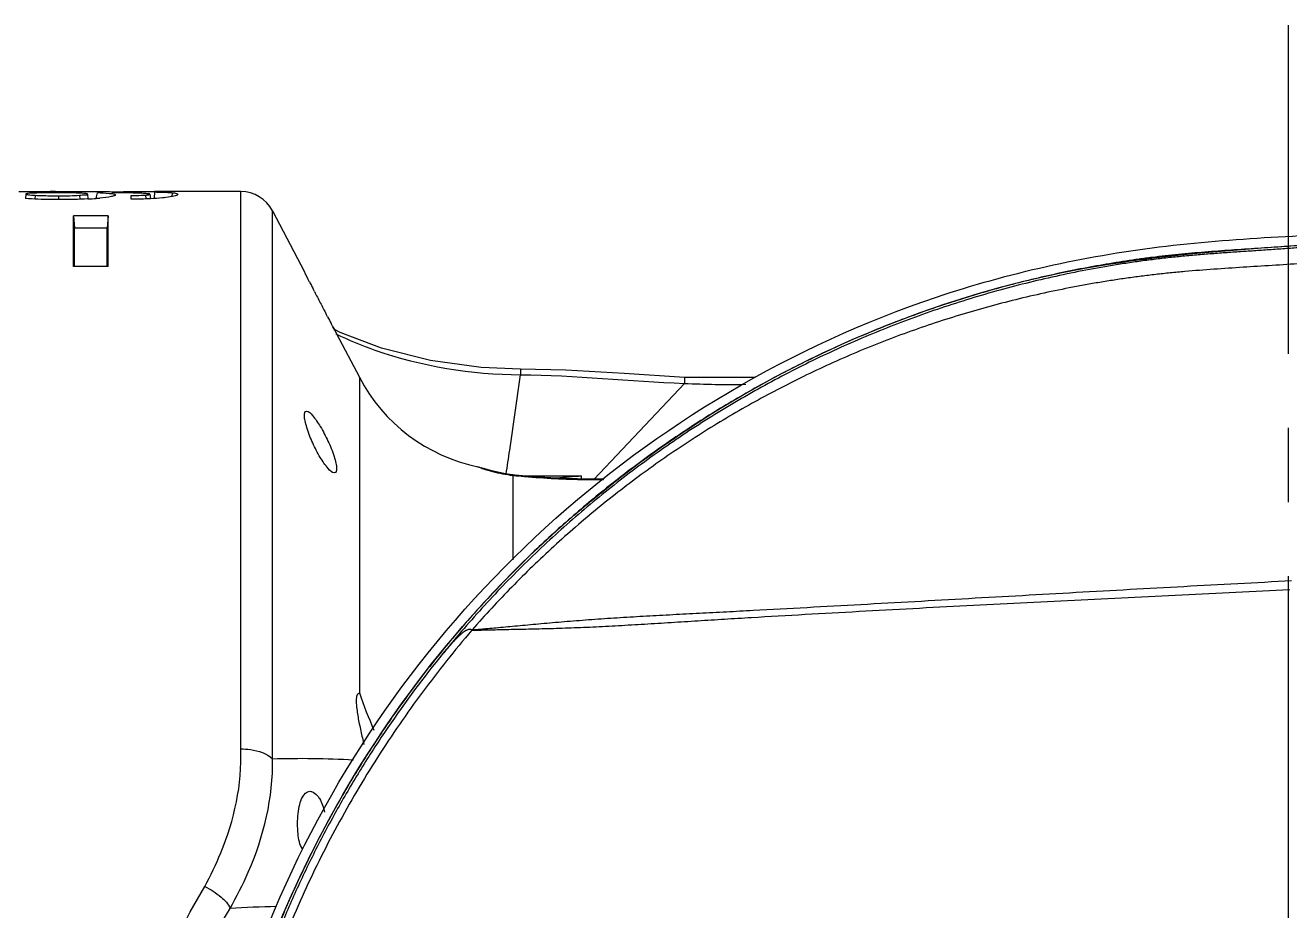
# Model space of a CAD drawing. Header units: millimetres. Extents: x 4086 to 8300, y 123 to 1549.
# Drawn here: x 6880.49 to 6906.06, y 1241.54 to 1259.44 of the extents above; entities that cross this region are included whole.
import ezdxf

# ---------------------------------------------------------------- set-up
doc = ezdxf.new("R2010")
doc.units = ezdxf.units.MM
doc.linetypes.add('CENTER', pattern=[0.6, 0.375, -0.075, 0.075, -0.075])
doc.layers.add('中心线', color=7, linetype='Continuous')
doc.layers.add('外形图', color=7, linetype='Continuous')

msp = doc.modelspace()

# ---------------------------------------------------------------- linework, layer by layer
at = {"layer": '中心线', "linetype": 'CENTER', "ltscale": 20}
msp.add_line((6906.0354, 1204.8045), (6906.0354, 1259.4448), dxfattribs=at)
at = {"layer": '外形图'}
for p, q in [((6880.5001, 1256.0329), (6880.492, 1255.9407)), ((6880.6879, 1256.0088), (6880.684, 1255.9311)), ((6881.0977, 1256.0814), (6881.1286, 1256.0814)), ((6881.1286, 1256.0814), (6881.5676, 1256.0818)), ((6881.1582, 1255.9977), (6881.1582, 1255.9203)), ((6881.1582, 1255.9977), (6881.182, 1255.9977)), ((6881.5676, 1256.0818), (6881.5676, 1256.0522)), ((6881.5676, 1256.0818), (6881.7481, 1256.0817)), ((6881.5871, 1256.008), (6881.5914, 1255.9277)), ((6881.748, 1256.0316), (6881.7565, 1255.9341)), ((6881.7481, 1256.0817), (6881.8872, 1256.0817)), ((6881.8872, 1256.0817), (6882.1909, 1256.0813)), ((6881.9969, 1256.0599), (6881.9527, 1256.06)), ((6882.1909, 1256.0813), (6882.4767, 1256.0806)), ((6882.4767, 1256.0806), (6882.4762, 1256.0571)), ((6882.6303, 1255.928), (6882.6303, 1256.0022)), ((6882.9228, 1256.0113), (6882.9271, 1255.9347)), ((6883.0105, 1256.0296), (6883.0184, 1255.9393)), ((6883.1051, 1256.075), (6883.0985, 1255.9495)), ((6884.8469, 1256.0832), (6883.1051, 1256.0832)), ((6883.4605, 1256.0605), (6883.4543, 1255.981)), ((6884.8469, 1244.8155), (6884.8469, 1256.0832)), ((6885.4883, 1244.615), (6885.4883, 1255.6944)), ((6885.4883, 1255.6944), (6886.1333, 1254.4582)), ((6881.4654, 1254.5672), (6881.4654, 1255.5911)), ((6882.1654, 1255.5911), (6881.4654, 1255.5911)), ((6881.4654, 1255.5911), (6881.4873, 1255.3419)), ((6882.1654, 1255.5911), (6882.1436, 1255.3419)), ((6882.1654, 1254.5672), (6882.1654, 1255.5911)), ((6881.4873, 1254.5672), (6881.4873, 1255.3419)), ((6882.1436, 1255.3419), (6881.4873, 1255.3419)), ((6882.1436, 1254.5672), (6882.1436, 1255.3419)), ((6882.1654, 1254.5672), (6881.4654, 1254.5672)), ((6886.1333, 1254.4581), (6886.1446, 1254.4359)), ((6886.1705, 1254.3847), (6886.1439, 1254.4372)), ((6886.1446, 1254.4359), (6886.1698, 1254.3862)), ((6886.1698, 1254.3862), (6886.2037, 1254.3197)), ((6886.2035, 1254.3201), (6886.1705, 1254.3847)), ((6886.2387, 1254.251), (6886.2035, 1254.3201)), ((6886.3371, 1254.0596), (6886.3087, 1254.1147)), ((6886.6012, 1253.5537), (6886.5736, 1253.6061)), ((6886.7109, 1253.3473), (6886.6754, 1253.4138)), ((6886.7472, 1253.2794), (6886.7109, 1253.3473)), ((6886.7111, 1253.347), (6886.7464, 1253.2808)), ((6886.8534, 1253.2352), (6886.7389, 1253.295)), ((6886.7464, 1253.2808), (6886.7742, 1253.2292)), ((6886.7735, 1253.2305), (6886.7472, 1253.2794)), ((6886.782, 1253.2145), (6886.7735, 1253.2305)), ((6886.7742, 1253.2292), (6886.7815, 1253.2154)), ((6886.7815, 1253.2154), (6886.7854, 1253.2082)), ((6886.7854, 1253.2082), (6886.782, 1253.2145)), ((6886.7854, 1253.2082), (6887.2444, 1252.3284)), ((6887.2444, 1252.3284), (6887.2444, 1245.9447)), ((6893.8215, 1252.3265), (6893.8172, 1252.2051)), ((6895.2577, 1252.3235), (6893.8215, 1252.3265)), ((6891.9923, 1250.2659), (6893.8172, 1252.2051)), ((6889.6415, 1250.5193), (6889.709, 1250.5004)), ((6889.6642, 1250.5109), (6889.6415, 1250.5193)), ((6889.7563, 1250.4844), (6889.709, 1250.5004)), ((6889.709, 1250.5004), (6889.7129, 1250.499)), ((6889.7129, 1250.499), (6889.7854, 1250.4656)), ((6889.9221, 1250.4344), (6889.7514, 1250.486)), ((6890.1941, 1250.3741), (6889.9221, 1250.4344)), ((6890.3973, 1250.3465), (6890.1941, 1250.3741)), ((6890.3475, 1250.3461), (6890.3965, 1250.3466)), ((6890.3475, 1250.3461), (6890.3475, 1248.6407)), ((6890.7634, 1250.3143), (6890.3965, 1250.3466)), ((6890.3965, 1250.3466), (6890.3973, 1250.3465)), ((6890.5102, 1250.3303), (6890.485, 1250.3327)), ((6890.5486, 1250.3332), (6891.7354, 1250.3332)), ((6891.7354, 1250.2708), (6891.7354, 1250.3332)), ((6892.1866, 1250.2687), (6891.9746, 1250.2654))]:
    msp.add_line(p, q, dxfattribs=at)
for points in [[(6890.5016, 1252.4938), (6889.7092, 1252.5283), (6888.6797, 1252.6687), (6887.6951, 1252.9171), (6886.8534, 1253.2352)], [(6893.8215, 1252.3267), (6892.5968, 1252.4081), (6891.4176, 1252.4746), (6890.5016, 1252.4938)], [(6890.3485, 1250.3532), (6890.1859, 1250.3755), (6890.059, 1250.404)], [(6891.9746, 1250.2654), (6891.3435, 1250.2798), (6890.7634, 1250.3143)], [(6892.1868, 1250.2688), (6891.9608, 1250.2654), (6891.7341, 1250.2708)]]:
    msp.add_lwpolyline(points, dxfattribs=at)
for centre, radius, start, end in [((6880.7329, 1235.6066), 20.4728, 90.67069, 91.05572), ((6880.9157, 1220.0941), 35.9864, 90.37642, 90.67264), ((6881.2031, 1176.1917), 79.8898, 90.075622, 90.375688), ((6881.1534, 1267.5936), 11.5959, 269.1477, 270.02333), ((6881.1663, 1266.6912), 10.6935, 270.08438, 270.83119), ((6881.4011, 1262.6382), 6.7136, 273.04053, 274.47327), ((6873.5489, 1258.3866), 8.7199, 343.74358, 344.52519), ((6881.4953, 1261.402), 5.4739, 274.49994, 275.25476), ((6881.6932, 1247.9009), 8.1632, 87.79741, 88.17828), ((6882.2251, 1176.7399), 79.3412, 89.632928, 89.81828), ((6882.4765, 1215.6474), 40.4329, 89.36498, 89.63601), ((6882.7095, 1236.141), 19.9379, 88.86303, 89.38187), ((6884.8469, 1255.3598), 0.7234, 27.55281, 90), ((6940.0912, 1281.7938), 60.4872, 207.087428, 207.232621), ((6938.4683, 1280.9579), 58.6616, 207.292577, 207.541648), ((6937.1289, 1280.2599), 57.1512, 207.54202, 207.79914), ((6935.9159, 1279.6206), 55.7801, 207.86014, 208.02281), ((6890.3475, 1253.9474), 3.5, 207.55281, 258.3631), ((6890.7708, 1253.5263), 3.212, 249.84915, 251.51534), ((6890.7292, 1253.3999), 3.0789, 251.50279, 255.09808), ((6890.6818, 1253.2067), 2.8801, 255.02146, 263.3345), ((6892.0541, 1267.106), 16.8465, 264.18561, 264.33739), ((6892.0642, 1267.2074), 16.9485, 264.33747, 264.65355), ((6892.0392, 1266.8919), 16.632, 264.72517, 268.94514), ((6890.5198, 1248.7021), 1.6311, 88.42894, 89.99847), ((6892.0353, 1266.7918), 16.5319, 268.95233, 270.49955), ((6885.9498, 1221.4977), 20.1337, 91.08708, 93.76047)]:
    msp.add_arc(centre, radius, start, end, dxfattribs=at)
for points, knots in [([(6881.1825, 1255.9203), (6881.1215, 1255.9203), (6880.8904, 1255.9216), (6880.6592, 1255.9291), (6880.4894, 1255.9403)], [0, 0, 0, 0, 0.2639154, 1, 1, 1, 1]), ([(6880.68, 1256.0527), (6880.6352, 1256.0511), (6880.5728, 1256.0493), (6880.5219, 1256.0412), (6880.5001, 1256.0371), (6880.5001, 1256.0329)], [0, 0, 0, 0, 0.7388468, 0.9299676, 1, 1, 1, 1]), ([(6880.5001, 1256.0329), (6880.5001, 1256.0278), (6880.5259, 1256.0245), (6880.578, 1256.0138), (6880.6427, 1256.0114), (6880.6879, 1256.0088)], [0, 0, 0, 0, 0.0796234, 0.2861868, 1, 1, 1, 1]), ([(6881.1289, 1256.0591), (6881.089, 1256.0591), (6880.9393, 1256.0587), (6880.7897, 1256.0568), (6880.68, 1256.0527)], [0, 0, 0, 0, 0.2668188, 1, 1, 1, 1]), ([(6881.578, 1256.0522), (6881.5445, 1256.0537), (6881.3949, 1256.0583), (6881.2451, 1256.0591), (6881.1289, 1256.0591)], [0, 0, 0, 0, 0.2236546, 1, 1, 1, 1]), ([(6881.3214, 1255.9988), (6881.3453, 1255.9992), (6881.4339, 1256.0009), (6881.5225, 1256.004), (6881.5871, 1256.008)], [0, 0, 0, 0, 0.2692764, 1, 1, 1, 1]), ([(6881.748, 1256.0316), (6881.748, 1256.036), (6881.7261, 1256.0402), (6881.6778, 1256.0483), (6881.6195, 1256.0504), (6881.578, 1256.0522)], [0, 0, 0, 0, 0.0773444, 0.2768128, 1, 1, 1, 1]), ([(6881.5871, 1256.008), (6881.6276, 1256.0106), (6881.664, 1256.0226), (6881.748, 1256.0177), (6881.748, 1256.0316)], [0, 0, 0, 0, 0.744554, 1, 1, 1, 1]), ([(6882.311, 1256.0155), (6882.311, 1256.0074), (6882.278, 1255.9922), (6882.1826, 1255.9703), (6882.0763, 1255.9584), (6881.9966, 1255.9511)], [0, 0, 0, 0, 0.0748125, 0.2610926, 1, 1, 1, 1]), ([(6882.007, 1256.0581), (6882.0845, 1256.0551), (6882.187, 1256.0487), (6882.28, 1256.0365), (6882.311, 1256.0228), (6882.311, 1256.0155)], [0, 0, 0, 0, 0.7480668, 0.9293425, 1, 1, 1, 1]), ([(6882.7327, 1256.0523), (6882.6936, 1256.0534), (6882.5303, 1256.0571), (6882.3669, 1256.0585), (6882.2426, 1256.0592)], [0, 0, 0, 0, 0.2390985, 1, 1, 1, 1]), ([(6883.022, 1255.9384), (6882.9258, 1255.9338), (6882.7952, 1255.93), (6882.6646, 1255.9283), (6882.6303, 1255.928)], [0, 0, 0, 0, 0.737186, 1, 1, 1, 1]), ([(6883.0105, 1256.0296), (6883.0105, 1256.0415), (6882.9413, 1256.0353), (6882.9117, 1256.0451), (6882.8795, 1256.0468)], [0, 0, 0, 0, 0.2698595, 1, 1, 1, 1]), ([(6882.9228, 1256.0113), (6882.9456, 1256.0128), (6882.9677, 1256.0161), (6883.0105, 1256.0222), (6883.0105, 1256.0296)], [0, 0, 0, 0, 0.7559377, 1, 1, 1, 1]), ([(6883.3298, 1255.9623), (6883.3075, 1255.9597), (6883.2051, 1255.9489), (6883.1024, 1255.9423), (6883.022, 1255.9384)], [0, 0, 0, 0, 0.2182249, 1, 1, 1, 1]), ([(6883.1051, 1256.075), (6883.1308, 1256.0745), (6883.2196, 1256.0724), (6883.3084, 1256.0697), (6883.3714, 1256.0664)], [0, 0, 0, 0, 0.2891359, 1, 1, 1, 1]), ([(6883.5736, 1256.0271), (6883.5736, 1256.0074), (6883.4582, 1255.9827), (6883.3947, 1255.97), (6883.3298, 1255.9623)], [0, 0, 0, 0, 0.2317176, 1, 1, 1, 1]), ([(6883.4605, 1256.0605), (6883.4905, 1256.0578), (6883.5246, 1256.0574), (6883.5736, 1256.0372), (6883.5736, 1256.0271)], [0, 0, 0, 0, 0.7492234, 1, 1, 1, 1]), ([(6927.4043, 1209.4104), (6924.7852, 1209.5458), (6919.5481, 1209.8335), (6913.0029, 1210.2179), (6907.7704, 1210.5848), (6903.8414, 1210.7784), (6899.9475, 1211.4616), (6895.0451, 1213.3645), (6889.6532, 1217.311), (6885.2691, 1224.0092), (6883.4926, 1231.8194), (6884.5613, 1239.758), (6888.3333, 1246.8293), (6894.3346, 1252.1177), (6900.5851, 1254.5519), (6905.8169, 1254.9847), (6909.7426, 1255.2135), (6913.6686, 1255.483), (6917.9613, 1255.7383), (6920.9463, 1255.9082), (6922.6223, 1256.0007)], [0.28146252, 0.28146252, 0.28146252, 0.28146252, 0.31273614, 0.34400979, 0.35964567, 0.37528804, 0.39090882, 0.40654015, 0.43767886, 0.46883558, 0.50000932, 0.531187, 0.56236151, 0.59353222, 0.62470786, 0.64034231, 0.65599699, 0.67162568, 0.68726241, 0.70727908, 0.70727908, 0.70727908, 0.70727908]), ([(6922.6224, 1256.001), (6921.9668, 1255.9649), (6920.5978, 1255.8884), (6918.5154, 1255.7687), (6916.3753, 1255.6421), (6914.5921, 1255.5336), (6913.1656, 1255.4449), (6912.0958, 1255.3775), (6911.0261, 1255.3091), (6909.9564, 1255.2397), (6908.8868, 1255.1694), (6907.9955, 1255.1102), (6907.2825, 1255.0623), (6906.7478, 1255.0261), (6906.3022, 1254.9954), (6905.9457, 1254.9707), (6905.6784, 1254.9523), (6905.411, 1254.9342), (6905.1436, 1254.9164), (6904.8763, 1254.8983), (6904.5199, 1254.873), (6904.0746, 1254.8376), (6903.6301, 1254.7939), (6903.2752, 1254.752), (6902.921, 1254.7053), (6902.4793, 1254.6384), (6901.9515, 1254.5454), (6901.2508, 1254.4049), (6900.3816, 1254.1975), (6899.352, 1253.8982), (6898.3381, 1253.5491), (6897.3423, 1253.1514), (6896.367, 1252.7058), (6895.4144, 1252.2133), (6894.4869, 1251.6753), (6893.5865, 1251.093), (6892.7154, 1250.4677), (6891.8757, 1249.8008), (6891.0693, 1249.094), (6890.2981, 1248.3489), (6889.5641, 1247.5673), (6888.8688, 1246.7509), (6888.214, 1245.9018), (6887.6009, 1245.022), (6887.0313, 1244.1135), (6886.5065, 1243.1784), (6886.0276, 1242.219), (6885.5959, 1241.2374), (6885.2127, 1240.2359), (6884.8788, 1239.2169), (6884.5945, 1238.183), (6884.2824, 1236.7881), (6884.0715, 1235.3721), (6883.964, 1233.9467), (6883.9261, 1232.5178), (6884.0106, 1230.7307), (6884.2677, 1228.9603), (6884.5745, 1227.5642), (6884.8549, 1226.5292), (6885.185, 1225.5089), (6885.5644, 1224.506), (6885.9924, 1223.5228), (6886.4677, 1222.5616), (6886.989, 1221.6245), (6887.5552, 1220.7139), (6888.1649, 1219.8318), (6888.8166, 1218.9803), (6889.5087, 1218.1613), (6890.2398, 1217.3769), (6891.0082, 1216.6289), (6891.8119, 1215.9191), (6892.6491, 1215.249), (6893.5178, 1214.6204), (6894.416, 1214.0347), (6895.3416, 1213.4932), (6896.2922, 1212.9972), (6897.2659, 1212.5479), (6898.2601, 1212.1464), (6899.2727, 1211.7936), (6900.3012, 1211.4903), (6901.3432, 1211.2376), (6902.3962, 1211.0354), (6903.2808, 1210.9086), (6903.9917, 1210.8362), (6904.4369, 1210.7997), (6904.7933, 1210.7739), (6905.0606, 1210.7556), (6905.328, 1210.7377), (6905.6845, 1210.7137), (6906.1301, 1210.6829), (6906.6648, 1210.646), (6907.1995, 1210.6097), (6907.9125, 1210.5618), (6908.8038, 1210.5025), (6909.8734, 1210.4321), (6910.9431, 1210.3626), (6912.0128, 1210.2942), (6913.0826, 1210.2267), (6914.509, 1210.1379), (6916.2923, 1210.0292), (6918.4323, 1209.9025), (6920.5726, 1209.7794), (6922.7131, 1209.6598), (6924.8538, 1209.5437), (6926.4176, 1209.4614), (6927.2678, 1209.4175), (6927.4043, 1209.4104)], [0.31313948, 0.31313948, 0.31313948, 0.31313948, 0.32031776, 0.32813038, 0.33594301, 0.34375564, 0.34766195, 0.35156827, 0.35547458, 0.3593809, 0.36328721, 0.36719352, 0.36914668, 0.37109984, 0.373053, 0.37402957, 0.37500615, 0.37598273, 0.37695931, 0.37793589, 0.37891247, 0.38086562, 0.38281876, 0.38379535, 0.38477194, 0.38672507, 0.38867821, 0.39063135, 0.39453735, 0.39844338, 0.40234947, 0.40625559, 0.41016175, 0.41406793, 0.41797412, 0.4218803, 0.42578647, 0.42969264, 0.43359882, 0.437505, 0.44141117, 0.44531735, 0.44922352, 0.4531297, 0.45703588, 0.46094205, 0.46484823, 0.4687544, 0.47266057, 0.47656675, 0.48047293, 0.48437911, 0.49218919, 0.49609537, 0.50000154, 0.50781156, 0.51562164, 0.51952782, 0.523434, 0.52734018, 0.53124635, 0.53515252, 0.5390587, 0.54296487, 0.54687105, 0.55077723, 0.5546834, 0.55858958, 0.56249575, 0.56640193, 0.5703081, 0.57421428, 0.57812046, 0.58202664, 0.58593281, 0.58983897, 0.59374512, 0.59765123, 0.60155729, 0.6054633, 0.60936929, 0.61327529, 0.61718125, 0.61913439, 0.62108754, 0.62206412, 0.6230407, 0.62401727, 0.62499385, 0.62694701, 0.62890017, 0.63085332, 0.63280648, 0.6367128, 0.64061911, 0.64452542, 0.64843174, 0.65233805, 0.65624437, 0.66405699, 0.67186962, 0.67968225, 0.68749488, 0.69530751, 0.70312013, 0.70461453, 0.70461453, 0.70461453, 0.70461453]), ([(6883.7509, 1232.8332), (6883.7509, 1235.8958), (6885.0511, 1242.0961), (6890.5606, 1249.7567), (6897.3679, 1253.7779), (6903.3811, 1255.1025), (6906.4437, 1255.1973), (6907.9603, 1255.2767)], [0, 0, 0, 0, 0.2501627, 0.5002704, 0.7502858, 0.875949, 1, 1, 1, 1]), ([(6906.2657, 1254.9477), (6906.1622, 1254.9405), (6905.9552, 1254.9262), (6905.6447, 1254.905), (6905.3341, 1254.8839), (6905.0236, 1254.863), (6904.7131, 1254.8415), (6904.4027, 1254.8184), (6904.0925, 1254.7928), (6903.7826, 1254.7637), (6903.4731, 1254.7304), (6903.1642, 1254.6922), (6902.8558, 1254.6494), (6902.4456, 1254.5863), (6901.9346, 1254.4965), (6901.3246, 1254.372), (6900.7183, 1254.2304), (6900.1163, 1254.0717), (6899.519, 1253.896), (6898.7297, 1253.6393), (6897.757, 1253.2767), (6896.6163, 1252.7766), (6895.5056, 1252.2128), (6894.4285, 1251.5874), (6893.3882, 1250.9023), (6892.3884, 1250.1595), (6891.4323, 1249.3612), (6890.5226, 1248.5104), (6889.6622, 1247.6098), (6889.1235, 1246.9777), (6888.8635, 1246.6543)], [0, 0, 0, 0, 0.0156256, 0.0312513, 0.046877, 0.0625027, 0.0781284, 0.0937542, 0.1093806, 0.1250069, 0.1406328, 0.1562591, 0.1718856, 0.1875119, 0.2187635, 0.2500151, 0.2812669, 0.3125187, 0.3437705, 0.3750223, 0.4375197, 0.5000172, 0.5625149, 0.625013, 0.687511, 0.7500089, 0.8125066, 0.8750045, 0.9375025, 1, 1, 1, 1]), ([(6906.2909, 1254.6275), (6906.0946, 1254.6136), (6905.7018, 1254.5879), (6905.1126, 1254.5518), (6904.5234, 1254.5137), (6904.0329, 1254.4757), (6903.641, 1254.4389), (6903.3475, 1254.4075), (6903.0544, 1254.372), (6902.7619, 1254.3324), (6902.4699, 1254.2889), (6902.1786, 1254.2414), (6901.8879, 1254.1902), (6901.5011, 1254.1172), (6901.0194, 1254.0169), (6900.4448, 1253.8815), (6899.8739, 1253.7307), (6899.1186, 1253.5091), (6898.186, 1253.1939), (6897.0896, 1252.7546), (6896.0192, 1252.2551), (6894.9782, 1251.6969), (6893.9696, 1251.0821), (6892.9965, 1250.4124), (6892.2179, 1249.81), (6891.6157, 1249.303), (6891.1746, 1248.9104), (6890.7445, 1248.5059), (6890.3255, 1248.0899), (6889.9181, 1247.6625), (6889.6544, 1247.3702), (6889.5244, 1247.2225)], [0, 0, 0, 0, 0.0312513, 0.0625029, 0.0937542, 0.1250061, 0.1406322, 0.156258, 0.171884, 0.1875099, 0.2031355, 0.2187608, 0.2343862, 0.2500116, 0.2812616, 0.3125118, 0.343762, 0.3750122, 0.4375068, 0.5000014, 0.5624969, 0.6249935, 0.6874909, 0.7499887, 0.8124865, 0.8437384, 0.8749905, 0.9062428, 0.9374951, 0.9687478, 1, 1, 1, 1]), ([(6886.7696, 1253.2095), (6887.0257, 1253.0832), (6888.2121, 1252.5951), (6889.5088, 1252.3856), (6890.5041, 1252.3792)], [0, 0, 0, 0, 0.2229504, 1, 1, 1, 1]), ([(6890.2123, 1250.3733), (6890.2375, 1250.5334), (6890.3391, 1251.2014), (6890.4314, 1251.8708), (6890.5041, 1252.3792)], [0, 0, 0, 0, 0.239906, 1, 1, 1, 1]), ([(6890.5016, 1252.4938), (6890.5114, 1252.4941), (6890.4915, 1252.4312), (6890.504, 1252.4076), (6890.5041, 1252.3792)], [0, 0, 0, 0, 0.2558004, 1, 1, 1, 1]), ([(6886.4545, 1250.7072), (6886.3977, 1250.8016), (6886.2967, 1250.9996), (6886.1965, 1251.245), (6886.1481, 1251.4399), (6886.1257, 1251.5396), (6886.1425, 1251.6447), (6886.1758, 1251.6447)], [0, 0, 0, 0, 0.3264856, 0.6549065, 0.7943313, 0.9013784, 1, 1, 1, 1]), ([(6886.1758, 1251.6447), (6886.2254, 1251.6447), (6886.3315, 1251.5158), (6886.4072, 1251.4107), (6886.4545, 1251.3322)], [0, 0, 0, 0, 0.3514308, 1, 1, 1, 1]), ([(6886.4545, 1251.3322), (6886.5115, 1251.2376), (6886.614, 1251.0398), (6886.7185, 1250.7949), (6886.7692, 1250.6004), (6886.7941, 1250.4995), (6886.7742, 1250.3947), (6886.7405, 1250.3947)], [0, 0, 0, 0, 0.3259956, 0.6540206, 0.7934921, 0.9005485, 1, 1, 1, 1]), ([(6886.7405, 1250.3947), (6886.6896, 1250.3947), (6886.5793, 1250.5211), (6886.502, 1250.6283), (6886.4545, 1250.7072)], [0, 0, 0, 0, 0.3559251, 1, 1, 1, 1]), ([(6889.5244, 1247.2225), (6889.5369, 1247.2235), (6889.5622, 1247.2257), (6889.6004, 1247.229), (6889.6391, 1247.2323), (6889.6919, 1247.2369), (6889.7593, 1247.2429), (6889.8712, 1247.2528), (6890.0174, 1247.266), (6890.2005, 1247.2828), (6890.3942, 1247.3008), (6890.5986, 1247.3197), (6890.8131, 1247.3395), (6891.1171, 1247.3668), (6891.5155, 1247.4009), (6892.0112, 1247.4386), (6892.5251, 1247.4727), (6892.9619, 1247.4984), (6893.3161, 1247.5179), (6893.6743, 1247.5373), (6894.1242, 1247.5609), (6894.6657, 1247.5893), (6895.3901, 1247.6277), (6896.2967, 1247.6768), (6897.3851, 1247.7369), (6898.4737, 1247.7975), (6899.5622, 1247.8586), (6900.6506, 1247.9198), (6902.1018, 1248.0014), (6903.916, 1248.1025), (6905.3675, 1248.1804), (6906.0934, 1248.2176)], [0, 0, 0, 0, 0.0022707, 0.0045829, 0.0069236, 0.0092989, 0.0141558, 0.0191553, 0.0296021, 0.0406736, 0.0523951, 0.064766, 0.0777619, 0.0913303, 0.1199259, 0.1500216, 0.1811637, 0.2130032, 0.2291011, 0.2452833, 0.277825, 0.310514, 0.3432826, 0.408922, 0.474602, 0.540283, 0.6059568, 0.6716255, 0.7372935, 0.868639, 1, 1, 1, 1]), ([(6889.5192, 1247.2131), (6889.5313, 1247.2134), (6889.5557, 1247.2142), (6889.5926, 1247.2154), (6889.6301, 1247.2165), (6889.6812, 1247.218), (6889.7464, 1247.2198), (6889.8547, 1247.2226), (6889.9964, 1247.226), (6890.1744, 1247.2298), (6890.3634, 1247.2337), (6890.5638, 1247.2376), (6890.7754, 1247.2422), (6890.9974, 1247.2474), (6891.2288, 1247.2539), (6891.4684, 1247.2618), (6891.7148, 1247.2713), (6892.0539, 1247.2862), (6892.3984, 1247.3041), (6892.7471, 1247.324), (6893.102, 1247.3452), (6893.5489, 1247.373), (6894.0879, 1247.4067), (6894.6293, 1247.4402), (6895.3534, 1247.4839), (6896.2597, 1247.5366), (6897.3479, 1247.5976), (6898.4363, 1247.6566), (6899.5248, 1247.714), (6900.6133, 1247.7698), (6902.0647, 1247.8426), (6903.5163, 1247.9137), (6904.9679, 1247.9847), (6905.6937, 1248.0208), (6906.0566, 1248.0391)], [0, 0, 0, 0, 0.0021952, 0.0044305, 0.0066926, 0.0089878, 0.0136807, 0.0185123, 0.0286181, 0.0393561, 0.0507702, 0.0628778, 0.0756704, 0.0891024, 0.1031089, 0.1176122, 0.1325324, 0.1477955, 0.1790939, 0.1950252, 0.2110898, 0.2435008, 0.276149, 0.3089285, 0.3417789, 0.4075713, 0.4734003, 0.5392303, 0.6050541, 0.6708736, 0.7366928, 0.8683402, 0.934169, 1, 1, 1, 1]), ([(6889.5192, 1247.2131), (6889.3456, 1247.0101), (6889.0054, 1246.5981), (6888.5162, 1245.9633), (6888.0496, 1245.3117), (6887.4588, 1244.4215), (6886.916, 1243.5), (6886.4241, 1242.5515), (6886.0811, 1241.8272), (6885.7647, 1241.0908), (6885.3791, 1240.0943), (6884.9663, 1238.8231), (6884.6475, 1237.5251), (6884.4498, 1236.4751), (6884.3701, 1235.9468), (6884.3351, 1235.682)], [0, 0, 0, 0, 0.0625034, 0.1250075, 0.1875113, 0.2500154, 0.3750034, 0.4375074, 0.5000112, 0.5625149, 0.6250186, 0.7500052, 0.8749922, 0.9374962, 1, 1, 1, 1]), ([(6889.5191, 1247.2131), (6889.5181, 1247.2155), (6889.5157, 1247.2199), (6889.5101, 1247.225), (6889.503, 1247.2275), (6889.4956, 1247.2289), (6889.488, 1247.23), (6889.4802, 1247.2306), (6889.4722, 1247.2305), (6889.461, 1247.2293), (6889.4464, 1247.2263), (6889.4284, 1247.2204), (6889.4097, 1247.2122), (6889.3831, 1247.198), (6889.3488, 1247.175), (6889.307, 1247.1415), (6889.2639, 1247.1025), (6889.2199, 1247.0594), (6889.1754, 1247.0133), (6889.1307, 1246.9651), (6889.0859, 1246.9154), (6889.0259, 1246.8472), (6888.9517, 1246.7604), (6888.893, 1246.6902), (6888.8638, 1246.6548)], [0, 0, 0, 0, 0.0085617, 0.0165224, 0.0246251, 0.0330734, 0.0415309, 0.0501024, 0.0589789, 0.0681941, 0.0875948, 0.1084914, 0.1310265, 0.1552312, 0.208584, 0.2682335, 0.3331258, 0.4017506, 0.4729391, 0.5459794, 0.6203435, 0.6956045, 0.8476111, 1, 1, 1, 1]), ([(6888.8635, 1246.6543), (6888.4726, 1246.1688), (6887.9169, 1245.4152), (6887.2426, 1244.3671), (6886.7711, 1243.5609), (6886.3342, 1242.7359), (6885.9326, 1241.8933), (6885.5671, 1241.0342), (6885.129, 1239.869), (6884.6749, 1238.3791), (6884.3479, 1236.8565), (6884.1639, 1235.6256), (6884.0318, 1234.3885), (6883.9918, 1233.455), (6883.9918, 1232.8332)], [0, 0, 0, 0, 0.125213, 0.187763, 0.2502673, 0.312745, 0.3752181, 0.437704, 0.5002062, 0.6251898, 0.7501554, 0.8126328, 0.8750971, 1, 1, 1, 1]), ([(6887.2442, 1245.9453), (6887.1741, 1245.9357), (6887.1811, 1245.6841), (6887.2135, 1245.467), (6887.2725, 1245.1752), (6887.3153, 1244.9935), (6887.3373, 1244.9023)], [0, 0, 0, 0, 0.198891, 0.4675582, 0.7360259, 1, 1, 1, 1]), ([(6884.1188, 1242.0326), (6884.2381, 1242.2529), (6884.6568, 1243.1204), (6884.8776, 1244.1018), (6884.8469, 1244.8155)], [0, 0, 0, 0, 0.259654, 1, 1, 1, 1]), ([(6884.6293, 1241.5881), (6884.7646, 1241.8263), (6885.2442, 1242.7646), (6885.5051, 1243.8337), (6885.4883, 1244.615)], [0, 0, 0, 0, 0.259617, 1, 1, 1, 1]), ([(6884.8469, 1244.8154), (6884.9119, 1244.8154), (6885.1354, 1244.7993), (6885.3735, 1244.7285), (6885.4883, 1244.6151)], [0, 0, 0, 0, 0.287162, 1, 1, 1, 1]), ([(6886.092, 1242.7919), (6886.0356, 1242.881), (6885.9919, 1243.1308), (6885.9908, 1243.4339), (6886.0345, 1243.685), (6886.0834, 1243.8506), (6886.1789, 1243.9582), (6886.2429, 1243.9582)], [0, 0, 0, 0, 0.250474, 0.5765658, 0.7263547, 0.8479353, 1, 1, 1, 1]), ([(6886.2429, 1243.9582), (6886.2553, 1243.9582), (6886.3133, 1243.9491), (6886.3612, 1243.9086), (6886.3911, 1243.8745)], [0, 0, 0, 0, 0.2149383, 1, 1, 1, 1]), ([(6886.3911, 1243.8745), (6886.4081, 1243.855), (6886.4807, 1243.7536), (6886.5207, 1243.6315), (6886.5382, 1243.5347)], [0, 0, 0, 0, 0.2078738, 1, 1, 1, 1]), ([(6881.5576, 1232.8332), (6881.5578, 1234.4668), (6882.0094, 1237.6966), (6883.317, 1240.673), (6884.1188, 1242.0326)], [0, 0, 0, 0, 0.5085829, 1, 1, 1, 1]), ([(6884.1188, 1242.0326), (6884.2375, 1241.9761), (6884.4284, 1241.8532), (6884.598, 1241.6802), (6884.6293, 1241.5881)], [0, 0, 0, 0, 0.5747459, 1, 1, 1, 1]), ([(6882.1797, 1232.8332), (6882.1818, 1234.3882), (6882.618, 1237.4604), (6883.8559, 1240.2992), (6884.6293, 1241.5881)], [0, 0, 0, 0, 0.5084916, 1, 1, 1, 1])]:
    msp.add_open_spline(points, degree=3, knots=knots, dxfattribs=at)
for points in [[(6880.6879, 1256.0088), (6880.7855, 1256.0033), (6880.8832, 1256.0005), (6880.981, 1255.999)], [(6881.7572, 1255.934), (6881.5659, 1255.9237), (6881.3742, 1255.9203), (6881.1825, 1255.9203)], [(6882.6303, 1256.0022), (6882.7002, 1256.0033), (6882.7701, 1256.0047), (6882.8399, 1256.0073)], [(6882.8795, 1256.0468), (6882.8306, 1256.0493), (6882.7816, 1256.0509), (6882.7327, 1256.0523)], [(6882.8399, 1256.0073), (6882.8676, 1256.0083), (6882.8952, 1256.0095), (6882.9228, 1256.0113)], [(6883.3714, 1256.0664), (6883.4011, 1256.0649), (6883.4308, 1256.0631), (6883.4605, 1256.0605)], [(6890.5041, 1252.3792), (6891.6099, 1252.3689), (6892.7124, 1252.254), (6893.8172, 1252.2051)], [(6893.8172, 1252.2051), (6894.2318, 1252.1861), (6894.6474, 1252.1758), (6895.0623, 1252.187)], [(6890.5646, 1250.3326), (6890.6325, 1250.3307), (6890.7005, 1250.3246), (6890.7678, 1250.3147)], [(6891.7354, 1250.3264), (6891.5687, 1250.3188), (6891.4022, 1250.305), (6891.2363, 1250.2866)], [(6887.2444, 1245.9455), (6887.3316, 1245.6909), (6887.435, 1245.442), (6887.539, 1245.1938)], [(6885.4883, 1244.615), (6886.0338, 1244.632), (6886.5806, 1244.6275), (6887.1254, 1244.5956)]]:
    msp.add_open_spline(points, degree=3, dxfattribs=at)

doc.saveas('drawing.dxf')
